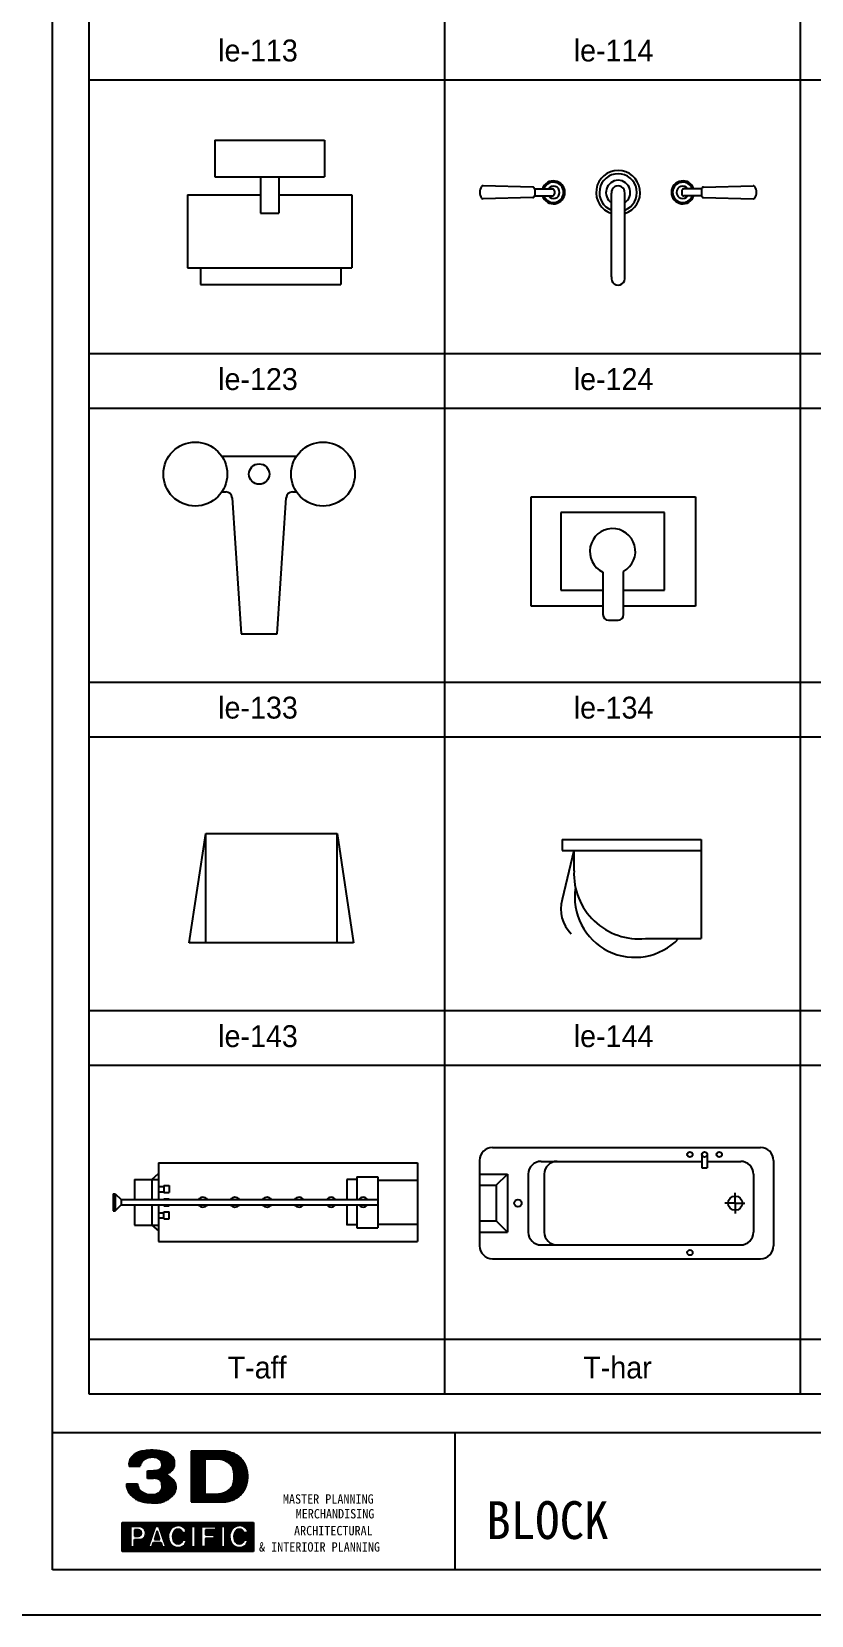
# Model space of a CAD drawing. Header units: inches. Extents: x -1249499 to 290957, y -589671 to 1013543.
# Drawn here: x -983794 to -979522, y 242258 to 250935 of the extents above; entities that cross this region are included whole.
import ezdxf

# ---------------------------------------------------------------- set-up
doc = ezdxf.new("R2010")
doc.units = ezdxf.units.IN
doc.header["$MEASUREMENT"] = 0
doc.layers.add('TOIL', color=9, linetype='Continuous')
doc.styles.get("Standard").update_dxf_attribs({"font": 'DotumChe.ttf'})
doc.styles.add('STYLE2', font='Dotum.ttf')

msp = doc.modelspace()

# ---------------------------------------------------------------- linework, layer by layer
at = {"color": 251}
for p, q in [((-983681, 242508), (-983681, 256172.2)), ((-963793.2, 243258), (-983681, 243258)), ((-981476.1, 243258), (-981476.1, 242508)), ((-963793.2, 242508), (-983681, 242508))]:
    msp.add_line(p, q, dxfattribs=at)
at = {"color": 0}
for p, q in [((-983261.2, 243086.1), (-983190.4, 243156.9)), ((-983260.4, 243077.1), (-983178.9, 243158.6)), ((-983260.1, 243097.1), (-983203.7, 243153.5)), ((-983255, 243112.1), (-983221.1, 243146)), ((-983253.8, 243073.8), (-983167.4, 243160.2)), ((-983243.9, 243073.8), (-983156.4, 243161.3)), ((-983234.1, 243073.8), (-983145.9, 243162)), ((-983224.2, 243073.8), (-983135.8, 243162.2)), ((-983177.8, 243110.4), (-983126.1, 243162.1)), ((-983158.2, 243120.1), (-983116.7, 243161.6)), ((-983145.3, 243123.1), (-983107.5, 243160.9)), ((-983134.5, 243124), (-983098.7, 243159.9)), ((-983125, 243123.7), (-983090.1, 243158.6)), ((-983116.1, 243122.7), (-983081.7, 243157.1)), ((-983108.3, 243120.6), (-983073.6, 243155.3)), ((-983101.2, 243117.8), (-983065.7, 243153.4)), ((-983095.1, 243114), (-983058, 243151.2)), ((-983089.8, 243109.5), (-983050.8, 243148.5)), ((-983085.3, 243104.1), (-983044.2, 243145.2)), ((-983082, 243097.6), (-983038.1, 243141.4)), ((-983079.6, 243090.1), (-983032.4, 243137.2)), ((-983078.9, 243081), (-983027.3, 243132.5)), ((-982920, 243150.9), (-982912.8, 243158.1)), ((-982920, 243141.1), (-982903, 243158.1)), ((-982920, 243131.2), (-982893.1, 243158.1)), ((-982920, 243121.3), (-982883.2, 243158.1)), ((-982920, 243111.5), (-982873.4, 243158.1)), ((-982920, 243101.6), (-982863.5, 243158.1)), ((-982920, 243091.7), (-982853.6, 243158.1)), ((-982920, 243081.8), (-982843.7, 243158.1)), ((-982920, 243072), (-982833.9, 243158.1)), ((-982920, 243062.1), (-982824, 243158.1)), ((-982920, 243052.2), (-982814.1, 243158.1)), ((-982920, 243042.4), (-982804.3, 243158.1)), ((-982838, 243114.5), (-982794.4, 243158.1)), ((-982828.1, 243114.5), (-982784.5, 243158.1)), ((-982818.3, 243114.5), (-982774.6, 243158.1)), ((-982808.4, 243114.5), (-982764.8, 243158.1)), ((-982798.5, 243114.5), (-982754.9, 243158.1)), ((-982788.7, 243114.5), (-982745.3, 243157.9)), ((-982778.8, 243114.5), (-982736.2, 243157.1)), ((-982769.4, 243114.1), (-982727.5, 243155.9)), ((-982760.9, 243112.7), (-982719.2, 243154.3)), ((-982752.8, 243110.9), (-982711.3, 243152.4)), ((-982745.2, 243108.7), (-982703.6, 243150.2)), ((-982738, 243106), (-982696.4, 243147.6)), ((-982731.2, 243102.9), (-982689.3, 243144.8)), ((-982724.7, 243099.5), (-982682.5, 243141.7)), ((-982718.6, 243095.7), (-982676, 243138.3)), ((-982712.9, 243091.6), (-982669.7, 243134.7)), ((-982707.6, 243087), (-982663.8, 243130.8)), ((-983214.3, 243073.8), (-983193.1, 243095)), ((-983204.4, 243073.8), (-983199.7, 243078.5)), ((-983159, 243010.7), (-983118.5, 243051.2)), ((-983159, 243050.2), (-983158.6, 243050.5)), ((-983159, 243020.6), (-983129, 243050.5)), ((-983159, 243040.3), (-983149.1, 243050.2)), ((-983159, 243030.4), (-983139.2, 243050.2)), ((-983152.9, 243006.9), (-983107.5, 243052.3)), ((-983143, 243006.9), (-983091.4, 243058.6)), ((-983133.1, 243006.9), (-983018.6, 243121.5)), ((-983121.4, 243008.8), (-983015.1, 243115.1)), ((-983112.1, 243008.3), (-983012.4, 243107.9)), ((-983104.2, 243006.3), (-983011, 243099.5)), ((-983097.4, 243003.2), (-983010.6, 243090)), ((-983086.3, 243063.6), (-983022.6, 243127.3)), ((-983060, 243030.7), (-983011.5, 243079.2)), ((-983042.6, 243038.2), (-983016.8, 243064)), ((-982920, 243032.5), (-982845.4, 243107.2)), ((-982920, 243022.6), (-982845.4, 243097.3)), ((-982920, 243012.8), (-982845.4, 243087.4)), ((-982920, 243002.9), (-982845.4, 243077.6)), ((-982920, 242993), (-982845.4, 243067.7)), ((-982920, 242983.1), (-982845.4, 243057.8)), ((-982920, 242973.3), (-982845.4, 243047.9)), ((-982777.5, 242879), (-982612.3, 243044.1)), ((-982702.6, 243082.1), (-982658, 243126.7)), ((-982698.1, 243076.7), (-982652.6, 243122.3)), ((-982694.1, 243070.9), (-982647.4, 243117.6)), ((-982691, 243064.1), (-982642.5, 243112.6)), ((-982689.9, 242976.4), (-982613.9, 243052.4)), ((-982688.7, 243056.5), (-982637.9, 243107.3)), ((-982686.9, 243048.5), (-982633.7, 243101.7)), ((-982686.8, 242989.4), (-982615.8, 243060.4)), ((-982685.6, 243039.9), (-982629.8, 243095.7)), ((-982685.2, 243000.8), (-982618, 243068)), ((-982684.8, 243030.8), (-982626.4, 243089.2)), ((-982684.7, 243021), (-982623.4, 243082.4)), ((-982684.7, 243011.2), (-982620.6, 243075.3)), ((-983274.7, 242973.9), (-983270.8, 242977.8)), ((-983274, 242964.7), (-983260.9, 242977.8)), ((-983272.6, 242956.3), (-983251.1, 242977.8)), ((-983270.2, 242948.8), (-983241.2, 242977.8)), ((-983267.4, 242941.8), (-983231.3, 242977.8)), ((-983264, 242935.3), (-983221.4, 242977.8)), ((-983260.2, 242929.2), (-983214.8, 242974.6)), ((-983256, 242923.5), (-983213.4, 242966.1)), ((-983251.5, 242918.2), (-983210.8, 242958.9)), ((-983145.6, 242876), (-983020.2, 243001.4)), ((-983136.9, 242874.8), (-983015.8, 242995.9)), ((-983128, 242873.9), (-983011.9, 242990)), ((-983118.3, 242873.7), (-983008.5, 242983.5)), ((-983108.2, 242874), (-983005.7, 242976.4)), ((-983096.9, 242875.3), (-983003.5, 242968.7)), ((-983091.4, 242999.3), (-983060.9, 243029.8)), ((-983086.4, 242994.5), (-983054, 243026.9)), ((-983084.8, 242877.6), (-983002.3, 242960.1)), ((-983082.6, 242988.4), (-983047.5, 243023.5)), ((-983080.5, 242951), (-983024.9, 243006.6)), ((-983080.4, 242980.7), (-983041.3, 243019.8)), ((-983079.5, 242971.7), (-983035.5, 243015.8)), ((-983078.3, 242963.1), (-983030, 243011.4)), ((-982920, 242963.4), (-982845.4, 243038.1)), ((-982920, 242953.5), (-982845.4, 243028.2)), ((-982920, 242943.7), (-982845.4, 243018.3)), ((-982920, 242933.8), (-982845.4, 243008.5)), ((-982920, 242923.9), (-982845.4, 242998.6)), ((-982920, 242914.1), (-982845.4, 242988.7)), ((-982920, 242904.2), (-982845.4, 242978.9)), ((-982920, 242894.3), (-982845.4, 242969)), ((-982920, 242884.4), (-982845.4, 242959.1)), ((-982767.6, 242879), (-982611.1, 243035.5)), ((-982757.7, 242879), (-982610.4, 243026.3)), ((-982747.7, 242879.1), (-982610.2, 243016.6)), ((-982737, 242879.9), (-982610.7, 243006.3)), ((-982725.5, 242881.5), (-982611.9, 242995.1)), ((-982712.9, 242884.3), (-982614.2, 242983)), ((-982698.7, 242888.6), (-982617.9, 242969.4)), ((-983246.6, 242913.2), (-983207.4, 242952.4)), ((-983241.3, 242908.6), (-983203.2, 242946.7)), ((-983235.8, 242904.2), (-983198.4, 242941.6)), ((-983230.2, 242900), (-983193.1, 242937.1)), ((-983224.2, 242896.2), (-983187.4, 242933)), ((-983217.8, 242892.6), (-983181.2, 242929.3)), ((-983211.3, 242889.3), (-983174.5, 242926.1)), ((-983204.4, 242886.3), (-983167.2, 242923.5)), ((-983197.1, 242883.7), (-983159.4, 242921.4)), ((-983189.6, 242881.4), (-983151, 242920)), ((-983181.7, 242879.4), (-983141.8, 242919.3)), ((-983173.3, 242877.9), (-983131.6, 242919.7)), ((-983164.7, 242876.7), (-983120.6, 242920.8)), ((-983155.5, 242876), (-983106.2, 242925.3)), ((-983070.5, 242882.1), (-983003.6, 242948.9)), ((-983052.2, 242890.4), (-983008.6, 242934.1)), ((-982915.6, 242879), (-982845.4, 242949.2)), ((-982905.8, 242879), (-982845.4, 242939.4)), ((-982895.9, 242879), (-982845.4, 242929.5)), ((-982886, 242879), (-982842.4, 242922.6)), ((-982876.2, 242879), (-982832.5, 242922.6)), ((-982866.3, 242879), (-982822.7, 242922.6)), ((-982856.4, 242879), (-982812.8, 242922.6)), ((-982846.5, 242879), (-982802.9, 242922.6)), ((-982836.7, 242879), (-982793.1, 242922.6)), ((-982826.8, 242879), (-982783.2, 242922.6)), ((-982816.9, 242879), (-982773.2, 242922.7)), ((-982807.1, 242879), (-982761.8, 242924.2)), ((-982797.2, 242879), (-982748.8, 242927.3)), ((-982787.3, 242879), (-982733, 242933.3)), ((-982681.5, 242895.9), (-982623.8, 242953.6)), ((-982653.9, 242913.7), (-982638.5, 242929.1)), ((-983299.2, 242722.4), (-983255.5, 242766.1)), ((-983299.2, 242712.6), (-983245.6, 242766.1)), ((-983299.2, 242702.7), (-983235.8, 242766.1)), ((-983299.2, 242761.9), (-983295, 242766.1)), ((-983299.2, 242752.1), (-983285.1, 242766.1)), ((-983299.2, 242742.2), (-983275.2, 242766.1)), ((-983299.2, 242732.3), (-983265.4, 242766.1)), ((-983299.2, 242692.8), (-983252.9, 242739.1)), ((-983299.2, 242683), (-983252.9, 242729.2)), ((-983299.2, 242673.1), (-983252.9, 242719.3)), ((-983299.2, 242663.2), (-983252.9, 242709.5)), ((-983299.2, 242653.4), (-983252.9, 242699.6)), ((-983247.2, 242744.8), (-983225.9, 242766.1)), ((-983246.2, 242607.6), (-983122.7, 242731.1)), ((-983237.3, 242744.8), (-983216, 242766.1)), ((-983236.4, 242607.6), (-983127.9, 242716)), ((-983230.8, 242721.7), (-983226.3, 242726.2)), ((-983230.8, 242711.8), (-983216.4, 242726.2)), ((-983230.8, 242701.9), (-983206.7, 242726.1)), ((-983230.8, 242692.1), (-983199.6, 242723.3)), ((-983227.4, 242744.8), (-983206.2, 242766.1)), ((-983226.5, 242607.6), (-983133.1, 242701)), ((-983221.7, 242691.3), (-983194.7, 242718.4)), ((-983217.6, 242744.8), (-983196.3, 242766.1)), ((-983211.8, 242691.3), (-983192, 242711.2)), ((-983207.7, 242744.8), (-983186.4, 242766.1)), ((-983198.3, 242744.4), (-983176.5, 242766.1)), ((-983190.8, 242742), (-983166.7, 242766.1)), ((-983184.4, 242738.5), (-983156.8, 242766.1)), ((-983179.1, 242734), (-983146.9, 242766.1)), ((-983174.7, 242728.4), (-983137.1, 242766.1)), ((-983173, 242690.7), (-983097.6, 242766.1)), ((-983171.4, 242721.9), (-983127.2, 242766.1)), ((-983169.4, 242714.1), (-983117.3, 242766.1)), ((-983169.2, 242704.3), (-983107.5, 242766.1)), ((-983121.3, 242673.3), (-983098.5, 242696.1)), ((-983116.9, 242687.6), (-983100.8, 242703.6)), ((-983112.5, 242701.9), (-983103.2, 242711.2)), ((-983109, 242744.8), (-983087.7, 242766.1)), ((-983108.1, 242716.2), (-983105.5, 242718.7)), ((-983099.1, 242744.8), (-983077.8, 242766.1)), ((-983093.3, 242740.7), (-983068, 242766.1)), ((-983090.8, 242733.4), (-983058.1, 242766.1)), ((-983088.3, 242726.1), (-983048.2, 242766.1)), ((-983085.8, 242718.7), (-983038.4, 242766.1)), ((-983083.2, 242711.4), (-983028.5, 242766.1)), ((-983080.7, 242704), (-983018.6, 242766.1)), ((-983078.2, 242696.7), (-983008.7, 242766.1)), ((-983075.7, 242689.3), (-982998.9, 242766.1)), ((-983073.1, 242682), (-983042.4, 242712.7)), ((-983070.6, 242674.6), (-983045.3, 242700)), ((-983022.1, 242693.6), (-982987.2, 242728.5)), ((-983022, 242683.7), (-982979.9, 242725.9)), ((-983020.5, 242675.4), (-982974.2, 242721.7)), ((-983019.4, 242706.1), (-982996.9, 242728.6)), ((-983018, 242668.1), (-982969.9, 242716.2)), ((-983014.8, 242661.4), (-982963.9, 242712.3)), ((-983010.2, 242656.1), (-982954, 242712.3)), ((-983008.4, 242746.7), (-982989, 242766.1)), ((-983004.2, 242652.2), (-982920.3, 242736.2)), ((-982996.7, 242649.8), (-982920.3, 242726.3)), ((-982995.9, 242749.3), (-982979.1, 242766.1)), ((-982986.5, 242650.2), (-982920.3, 242716.4)), ((-982986, 242749.4), (-982969.3, 242766.1)), ((-982977.4, 242748.1), (-982959.4, 242766.1)), ((-982970.1, 242745.5), (-982949.5, 242766.1)), ((-982963.8, 242742), (-982939.7, 242766.1)), ((-982958.3, 242737.6), (-982929.8, 242766.1)), ((-982957.1, 242669.7), (-982920.3, 242706.5)), ((-982953.6, 242732.5), (-982919.9, 242766.1)), ((-982949.6, 242726.5), (-982910, 242766.1)), ((-982946.6, 242719.7), (-982900.2, 242766.1)), ((-982946.6, 242670.3), (-982920.3, 242696.7)), ((-982911.6, 242744.8), (-982890.3, 242766.1)), ((-982901.7, 242744.8), (-982880.4, 242766.1)), ((-982897, 242719.9), (-982850.8, 242766.1)), ((-982897, 242739.7), (-982870.6, 242766.1)), ((-982897, 242729.8), (-982860.7, 242766.1)), ((-982897, 242710.1), (-982864.4, 242742.6)), ((-982897, 242700.2), (-982864.4, 242732.8)), ((-982897, 242690.3), (-982864.4, 242722.9)), ((-982897, 242680.5), (-982864.4, 242713)), ((-982897, 242670.6), (-982864.4, 242703.2)), ((-982862.2, 242744.8), (-982841, 242766.1)), ((-982861.3, 242607.6), (-982756.2, 242712.6)), ((-982852.4, 242744.8), (-982831.1, 242766.1)), ((-982851.4, 242607.6), (-982756.2, 242702.8)), ((-982842.5, 242744.8), (-982821.2, 242766.1)), ((-982841.2, 242706.7), (-982821.6, 242726.2)), ((-982841.2, 242716.6), (-982831.5, 242726.2)), ((-982839.7, 242698.3), (-982811.7, 242726.2)), ((-982832.6, 242744.8), (-982811.3, 242766.1)), ((-982829.8, 242698.3), (-982801.9, 242726.2)), ((-982822.7, 242744.8), (-982801.5, 242766.1)), ((-982819.9, 242698.3), (-982792, 242726.2)), ((-982812.9, 242744.8), (-982791.6, 242766.1)), ((-982810.1, 242698.3), (-982742.2, 242766.1)), ((-982803, 242744.8), (-982781.7, 242766.1)), ((-982800.2, 242698.3), (-982756.2, 242742.2)), ((-982793.5, 242695.2), (-982756.2, 242732.4)), ((-982793.5, 242685.3), (-982756.2, 242722.5)), ((-982793.1, 242744.8), (-982771.9, 242766.1)), ((-982784.2, 242734.1), (-982752.1, 242766.1)), ((-982784.2, 242743.9), (-982762, 242766.1)), ((-982753.7, 242744.8), (-982732.4, 242766.1)), ((-982743.8, 242744.8), (-982722.5, 242766.1)), ((-982733.9, 242744.8), (-982712.6, 242766.1)), ((-982733, 242696.4), (-982663.3, 242766.1)), ((-982733, 242706.3), (-982673.2, 242766.1)), ((-982733, 242716.2), (-982683, 242766.1)), ((-982733, 242726), (-982692.9, 242766.1)), ((-982733, 242735.9), (-982702.8, 242766.1)), ((-982733, 242686.6), (-982705.9, 242713.6)), ((-982733, 242676.7), (-982709, 242700.6)), ((-982685.9, 242684.3), (-982644.1, 242726.1)), ((-982685.8, 242694.2), (-982651.5, 242728.6)), ((-982684.5, 242675.9), (-982638.3, 242722)), ((-982682.9, 242707), (-982661.4, 242728.5)), ((-982682, 242668.5), (-982633.9, 242716.5)), ((-982678.8, 242661.7), (-982628.3, 242712.3)), ((-982674.3, 242656.4), (-982618.4, 242712.3)), ((-982673.1, 242746.4), (-982653.4, 242766.1)), ((-982668.4, 242652.4), (-982578.6, 242742.2)), ((-982661, 242649.9), (-982578.6, 242732.4)), ((-982660.4, 242749.3), (-982643.5, 242766.1)), ((-982651, 242650), (-982578.6, 242722.5)), ((-982650.3, 242749.5), (-982633.7, 242766.1)), ((-982641.7, 242748.2), (-982623.8, 242766.1)), ((-982634.4, 242745.7), (-982613.9, 242766.1)), ((-982628, 242742.2), (-982604.1, 242766.1)), ((-982622.4, 242737.9), (-982594.2, 242766.1)), ((-982621.5, 242669.7), (-982578.6, 242712.6)), ((-982617.6, 242732.8), (-982584.3, 242766.1)), ((-982613.7, 242726.9), (-982578.6, 242762)), ((-982611.1, 242670.3), (-982578.6, 242702.7)), ((-982610.6, 242720.1), (-982578.6, 242752.1)), ((-983299.2, 242643.5), (-983252.9, 242689.7)), ((-983299.2, 242633.6), (-983252.9, 242679.8)), ((-983299.2, 242623.7), (-983252.9, 242670)), ((-983299.2, 242613.9), (-983252.9, 242660.1)), ((-983295.6, 242607.6), (-983252.9, 242650.2)), ((-983285.7, 242607.6), (-983252.9, 242640.4)), ((-983275.9, 242607.6), (-983250.3, 242633.2)), ((-983266, 242607.6), (-983240.4, 242633.2)), ((-983256.1, 242607.6), (-983187.2, 242676.5)), ((-983230.8, 242642.7), (-983200.8, 242672.8)), ((-983230.8, 242672.3), (-983230.5, 242672.7)), ((-983230.8, 242662.5), (-983220.6, 242672.7)), ((-983230.8, 242652.6), (-983210.7, 242672.7)), ((-983216.6, 242607.6), (-983138.3, 242686)), ((-983206.8, 242607.6), (-983143.4, 242670.9)), ((-983196.9, 242607.6), (-983148.6, 242655.9)), ((-983187, 242607.6), (-983153.8, 242640.8)), ((-983177.2, 242607.6), (-983151.6, 242633.2)), ((-983167.3, 242607.6), (-983141.7, 242633.2)), ((-983157.4, 242607.6), (-983108.6, 242656.4)), ((-983147.5, 242607.6), (-983098.7, 242656.4)), ((-983137.7, 242607.6), (-983088.8, 242656.4)), ((-983131.1, 242643.7), (-983118.4, 242656.4)), ((-983127.8, 242607.6), (-983084.6, 242650.8)), ((-983117.9, 242607.6), (-983082.1, 242643.5)), ((-983112, 242672.7), (-983096.2, 242688.6)), ((-983108.1, 242607.6), (-983079.5, 242636.1)), ((-983102.1, 242672.7), (-983093.8, 242681)), ((-983098.2, 242607.6), (-983072.6, 242633.2)), ((-983092.3, 242672.7), (-983091.5, 242673.5)), ((-983088.3, 242607.6), (-983062.7, 242633.2)), ((-983078.5, 242607.6), (-983034.7, 242651.4)), ((-983068.6, 242607.6), (-983030.2, 242646)), ((-983068.1, 242667.3), (-983046, 242689.4)), ((-983065.6, 242659.9), (-983045.4, 242680.2)), ((-983063, 242652.6), (-983043.8, 242671.8)), ((-983060.5, 242645.3), (-983041.5, 242664.3)), ((-983058.7, 242607.6), (-983025.1, 242641.2)), ((-983058, 242637.9), (-983038.5, 242657.4)), ((-983048.8, 242607.6), (-983019.2, 242637.2)), ((-983039, 242607.6), (-983012.7, 242633.8)), ((-983029.1, 242607.6), (-983005.4, 242631.3)), ((-983019.2, 242607.6), (-982997, 242629.8)), ((-983009.4, 242607.6), (-982987.2, 242629.7)), ((-982999.5, 242607.6), (-982975.3, 242631.7)), ((-982989.6, 242607.6), (-982920.3, 242676.9)), ((-982979.7, 242607.6), (-982920.3, 242667.1)), ((-982969.9, 242607.6), (-982920.3, 242657.2)), ((-982960, 242607.6), (-982920.3, 242647.3)), ((-982950.1, 242607.6), (-982920.3, 242637.5)), ((-982946.6, 242660.4), (-982920.3, 242686.8)), ((-982940.3, 242607.6), (-982914.7, 242633.2)), ((-982930.4, 242607.6), (-982904.8, 242633.2)), ((-982920.5, 242607.6), (-982864.4, 242663.7)), ((-982910.7, 242607.6), (-982864.4, 242653.8)), ((-982900.8, 242607.6), (-982864.4, 242643.9)), ((-982897, 242660.7), (-982864.4, 242693.3)), ((-982897, 242650.8), (-982864.4, 242683.4)), ((-982897, 242641), (-982864.4, 242673.6)), ((-982890.9, 242607.6), (-982864.4, 242634.1)), ((-982881, 242607.6), (-982855.5, 242633.2)), ((-982871.2, 242607.6), (-982845.6, 242633.2)), ((-982841.6, 242607.6), (-982756.2, 242692.9)), ((-982841.2, 242637.6), (-982799.1, 242679.7)), ((-982841.2, 242647.5), (-982808.9, 242679.7)), ((-982841.2, 242657.3), (-982818.8, 242679.7)), ((-982841.2, 242667.2), (-982828.7, 242679.7)), ((-982841.2, 242677.1), (-982838.5, 242679.7)), ((-982831.7, 242607.6), (-982756.2, 242683)), ((-982821.8, 242607.6), (-982756.2, 242673.2)), ((-982812, 242607.6), (-982756.2, 242663.3)), ((-982802.1, 242607.6), (-982756.2, 242653.4)), ((-982792.2, 242607.6), (-982756.2, 242643.5)), ((-982782.3, 242607.6), (-982756.2, 242633.7)), ((-982772.5, 242607.6), (-982746.9, 242633.2)), ((-982762.6, 242607.6), (-982737, 242633.2)), ((-982752.7, 242607.6), (-982702.5, 242657.8)), ((-982742.9, 242607.6), (-982698.7, 242651.7)), ((-982733, 242666.8), (-982709.8, 242690)), ((-982733, 242656.9), (-982709.2, 242680.7)), ((-982733, 242647.1), (-982707.7, 242672.3)), ((-982733, 242637.2), (-982705.5, 242664.7)), ((-982733, 242607.6), (-982694.3, 242646.3)), ((-982723.1, 242607.6), (-982689.2, 242641.5)), ((-982713.2, 242607.6), (-982683.4, 242637.4)), ((-982703.4, 242607.6), (-982677, 242634)), ((-982693.5, 242607.6), (-982669.7, 242631.4)), ((-982683.6, 242607.6), (-982661.3, 242629.9)), ((-982673.8, 242607.6), (-982651.7, 242629.7)), ((-982663.9, 242607.6), (-982640, 242631.5)), ((-982654, 242607.6), (-982578.6, 242683)), ((-982644.2, 242607.6), (-982578.6, 242673.1)), ((-982634.3, 242607.6), (-982578.6, 242663.3)), ((-982624.4, 242607.6), (-982578.6, 242653.4)), ((-982614.5, 242607.6), (-982578.6, 242643.5)), ((-982610.2, 242661.3), (-982578.6, 242692.9)), ((-982604.7, 242607.6), (-982578.6, 242633.7)), ((-982594.8, 242607.6), (-982578.6, 242623.8)), ((-982584.9, 242607.6), (-982578.6, 242613.9))]:
    msp.add_line(p, q, dxfattribs=at)
at = {"color": 6}
for p, q in [((-982920, 243158.1), (-982920, 243140.7)), ((-982899, 243158.1), (-982920, 243158.1)), ((-982920, 243140.7), (-982920, 243123.2)), ((-982878, 243158.1), (-982899, 243158.1)), ((-982857, 243158.1), (-982878, 243158.1)), ((-982836, 243158.1), (-982857, 243158.1)), ((-982815, 243158.1), (-982836, 243158.1)), ((-982794, 243158.1), (-982815, 243158.1)), ((-982773, 243158.1), (-982794, 243158.1)), ((-982752, 243158.1), (-982773, 243158.1)), ((-983252.3, 243073.8), (-983259.8, 243073.8)), ((-983244.8, 243073.8), (-983252.3, 243073.8)), ((-983237.4, 243073.8), (-983244.8, 243073.8)), ((-983229.9, 243073.8), (-983237.4, 243073.8)), ((-983222.4, 243073.8), (-983229.9, 243073.8)), ((-983215, 243073.8), (-983222.4, 243073.8)), ((-983207.5, 243073.8), (-983215, 243073.8)), ((-983200, 243073.8), (-983207.5, 243073.8)), ((-983159, 243045.1), (-983159, 243050.5)), ((-983159, 243039.6), (-983159, 243045.1)), ((-982920, 243123.2), (-982920, 243105.8)), ((-982920, 243105.8), (-982920, 243088.4)), ((-982920, 243088.4), (-982920, 243070.9)), ((-982920, 243070.9), (-982920, 243053.5)), ((-982920, 243053.5), (-982920, 243036)), ((-982845.4, 243114.5), (-982845.4, 243102.5)), ((-982836.5, 243114.5), (-982845.4, 243114.5)), ((-982845.4, 243102.5), (-982845.4, 243090.5)), ((-982845.4, 243090.5), (-982845.4, 243078.5)), ((-982845.4, 243078.5), (-982845.4, 243066.5)), ((-982845.4, 243066.5), (-982845.4, 243054.5)), ((-982845.4, 243054.5), (-982845.4, 243042.5)), ((-982827.6, 243114.5), (-982836.5, 243114.5)), ((-982818.8, 243114.5), (-982827.6, 243114.5)), ((-982809.9, 243114.5), (-982818.8, 243114.5)), ((-982801, 243114.5), (-982809.9, 243114.5)), ((-982792.2, 243114.5), (-982801, 243114.5)), ((-982783.3, 243114.5), (-982792.2, 243114.5)), ((-982774.4, 243114.5), (-982783.3, 243114.5)), ((-983274.7, 242977.8), (-983267.2, 242977.8)), ((-983267.2, 242977.8), (-983259.8, 242977.8)), ((-983259.8, 242977.8), (-983252.3, 242977.8)), ((-983252.3, 242977.8), (-983244.8, 242977.8)), ((-983244.8, 242977.8), (-983237.4, 242977.8)), ((-983237.4, 242977.8), (-983229.9, 242977.8)), ((-983229.9, 242977.8), (-983222.4, 242977.8)), ((-983222.4, 242977.8), (-983215, 242977.8)), ((-983159, 243034.2), (-983159, 243039.6)), ((-983159, 243028.7), (-983159, 243034.2)), ((-983159, 243023.3), (-983159, 243028.7)), ((-983159, 243017.8), (-983159, 243023.3)), ((-983159, 243012.4), (-983159, 243017.8)), ((-983159, 243006.9), (-983159, 243012.4)), ((-983155.7, 243006.9), (-983159, 243006.9)), ((-983152.4, 243006.9), (-983155.7, 243006.9)), ((-983149.2, 243006.9), (-983152.4, 243006.9)), ((-983145.9, 243006.9), (-983149.2, 243006.9)), ((-983142.6, 243006.9), (-983145.9, 243006.9)), ((-983139.4, 243006.9), (-983142.6, 243006.9)), ((-983136.1, 243006.9), (-983139.4, 243006.9)), ((-983132.8, 243006.9), (-983136.1, 243006.9)), ((-982920, 243036), (-982920, 243018.6)), ((-982920, 243018.6), (-982920, 243001.1)), ((-982920, 243001.1), (-982920, 242983.7)), ((-982920, 242983.7), (-982920, 242966.2)), ((-982920, 242966.2), (-982920, 242948.8)), ((-982845.4, 243042.5), (-982845.4, 243030.6)), ((-982845.4, 243030.6), (-982845.4, 243018.6)), ((-982845.4, 243018.6), (-982845.4, 243006.6)), ((-982845.4, 243006.6), (-982845.4, 242994.6)), ((-982845.4, 242994.6), (-982845.4, 242982.6)), ((-982845.4, 242982.6), (-982845.4, 242970.6)), ((-982845.4, 242970.6), (-982845.4, 242958.6)), ((-982845.4, 242958.6), (-982845.4, 242946.6)), ((-982920, 242948.8), (-982920, 242931.3)), ((-982920, 242931.3), (-982920, 242913.9)), ((-982920, 242913.9), (-982920, 242896.4)), ((-982920, 242896.4), (-982920, 242879)), ((-982920, 242879), (-982899, 242879)), ((-982899, 242879), (-982878, 242879)), ((-982878, 242879), (-982857, 242879)), ((-982857, 242879), (-982836, 242879)), ((-982845.4, 242946.6), (-982845.4, 242934.6)), ((-982845.4, 242934.6), (-982845.4, 242922.6)), ((-982845.4, 242922.6), (-982836.5, 242922.6)), ((-982836.5, 242922.6), (-982827.6, 242922.6)), ((-982836, 242879), (-982815, 242879)), ((-982827.6, 242922.6), (-982818.8, 242922.6)), ((-982818.8, 242922.6), (-982809.9, 242922.6)), ((-982815, 242879), (-982794, 242879)), ((-982809.9, 242922.6), (-982801, 242922.6)), ((-982801, 242922.6), (-982792.2, 242922.6)), ((-982794, 242879), (-982773, 242879)), ((-982792.2, 242922.6), (-982783.3, 242922.6)), ((-982783.3, 242922.6), (-982774.4, 242922.6)), ((-982773, 242879), (-982752, 242879)), ((-983299.2, 242766.1), (-982578.6, 242766.1)), ((-983299.2, 242607.6), (-983299.2, 242766.1)), ((-983253.1, 242744.8), (-983253.1, 242633.2)), ((-983208.9, 242744.8), (-983253.1, 242744.8)), ((-983231, 242726.2), (-983231, 242691.3)), ((-983208.9, 242726.2), (-983231, 242726.2)), ((-983201.9, 242744.8), (-983208.9, 242744.8)), ((-983118, 242744.8), (-983156.4, 242633.2)), ((-983106.4, 242721.6), (-983121.5, 242672.7)), ((-983094.7, 242744.8), (-983118, 242744.8)), ((-983091.3, 242672.7), (-983106.4, 242721.6)), ((-983056.4, 242633.2), (-983094.7, 242744.8)), ((-982968, 242712.3), (-982944.7, 242712.3)), ((-982897, 242744.8), (-982920.3, 242744.8)), ((-982920.3, 242744.8), (-982920.3, 242633.2)), ((-982897, 242633.2), (-982897, 242744.8)), ((-982864.4, 242744.8), (-982784.2, 242744.8)), ((-982864.4, 242633.2), (-982864.4, 242744.8)), ((-982841.2, 242726.2), (-982841.2, 242698.3)), ((-982784.2, 242726.2), (-982841.2, 242726.2)), ((-982841.2, 242698.3), (-982793.5, 242698.3)), ((-982793.5, 242698.3), (-982793.5, 242679.7)), ((-982784.2, 242744.8), (-982784.2, 242726.2)), ((-982733, 242744.8), (-982756.2, 242744.8)), ((-982756.2, 242744.8), (-982756.2, 242633.2)), ((-982733, 242633.2), (-982733, 242744.8)), ((-982631.8, 242712.3), (-982608.5, 242712.3)), ((-982578.6, 242766.1), (-982578.6, 242607.6)), ((-983253.1, 242633.2), (-983231, 242633.2)), ((-983231, 242691.3), (-983208.9, 242691.3)), ((-983231, 242672.7), (-983204.3, 242672.7)), ((-983231, 242633.2), (-983231, 242672.7)), ((-983156.4, 242633.2), (-983134.3, 242633.2)), ((-983134.3, 242633.2), (-983127.3, 242656.4)), ((-983127.3, 242656.4), (-983086.6, 242656.4)), ((-983121.5, 242672.7), (-983091.3, 242672.7)), ((-983086.6, 242656.4), (-983078.5, 242633.2)), ((-983078.5, 242633.2), (-983056.4, 242633.2)), ((-982944.7, 242670.4), (-982966.8, 242669.2)), ((-982920.3, 242633.2), (-982897, 242633.2)), ((-982841.2, 242633.2), (-982864.4, 242633.2)), ((-982841.2, 242679.7), (-982841.2, 242633.2)), ((-982793.5, 242679.7), (-982841.2, 242679.7)), ((-982756.2, 242633.2), (-982733, 242633.2)), ((-982608.5, 242670.4), (-982630.6, 242669.2)), ((-982578.6, 242607.6), (-983299.2, 242607.6))]:
    msp.add_line(p, q, dxfattribs=at)
msp.add_line((-963543.2, 242258), (-983931, 242258))
msp.add_line((-963543.2, 242258), (-983931, 242258))
for centre, radius, start, end in [((-983184.7, 243076.1), 78.7, 126.07184, 138.01643), ((-983181.7, 243073.3), 82.7, 114.68363, 126.62822), ((-983177.9, 243071.4), 86, 104.50046, 116.44505), ((-983174, 243070.1), 88.4, 94.77605, 106.72064), ((-983143.4, 242949), 212.6, 96.24294, 100.30285), ((-983140, 242948.5), 213.4, 93.05331, 97.11322), ((-983136.7, 242948.3), 213.9, 89.89166, 93.95156), ((-983133.3, 242948.2), 214, 86.72964, 90.78954), ((-983129.7, 242948.4), 213.6, 83.63349, 87.6934), ((-983126.4, 242948.9), 212.8, 80.4497, 84.50961), ((-983123.1, 242949.5), 211.6, 77.24433, 81.30424), ((-983119.8, 242950.4), 210.1, 73.98868, 78.04858), ((-983080.1, 243081.5), 73.1, 56.91204, 75.59319), ((-983075.8, 243084.8), 68, 39.7794, 58.46055), ((-982753, 243020.8), 137.3, 81.46169, 89.57896), ((-982748.8, 243021.5), 136, 75.06984, 83.1871), ((-982744.5, 243022.8), 133.8, 68.5731, 76.69037), ((-982740.7, 243024.7), 130.7, 61.74041, 69.85768), ((-982736, 243026.1), 127.2, 55.16961, 63.28687), ((-982732.8, 243028.9), 123.1, 47.53636, 55.65362), ((-983191.4, 243083.9), 70, 164.52634, 176.47093), ((-983191.5, 243088), 69.7, 179.77747, 191.72207), ((-983190.4, 243080.4), 72, 150.07437, 162.01896), ((-983188.6, 243076.7), 75.4, 136.38138, 148.32597), ((-983149.4, 243069), 51.2, 159.16321, 171.33275), ((-983148.5, 243066.2), 53.2, 144.48119, 156.65073), ((-983146.8, 243063.8), 55.9, 131.33347, 143.50302), ((-983144.8, 243061.6), 58.9, 119.21408, 131.38363), ((-983140.8, 243061.3), 61.2, 110.16615, 122.33569), ((-983138.1, 243060), 63.4, 99.91005, 112.07959), ((-983146.4, 243288.3), 238.1, 266.96723, 268.77179), ((-983144.7, 243288.3), 238.2, 268.37339, 270.17795), ((-983134.9, 243059.3), 64.7, 90.42517, 102.59472), ((-983143.1, 243288.3), 238.2, 269.77829, 271.58285), ((-983141.4, 243288.3), 238.1, 271.18442, 272.98897), ((-983131.8, 243059.2), 64.9, 80.95269, 93.12224), ((-983139.7, 243288.2), 237.9, 272.5859, 274.39046), ((-983123.3, 243078.9), 44.4, 68.92302, 87.82823), ((-983138.1, 243288), 237.6, 273.99637, 275.80092), ((-983136.4, 243287.8), 237.2, 275.40995, 277.21451), ((-983120.3, 243080.2), 42.2, 53.2094, 72.11462), ((-983134.8, 243287.6), 236.8, 276.82916, 278.63372), ((-983117.3, 243089.9), 40.7, 296.41358, 315.31879), ((-983117.4, 243081.8), 39.2, 36.25772, 55.16294), ((-983115.3, 243087.4), 37.5, 315.83096, 334.73617), ((-983115.8, 243084.5), 36.3, 15.38814, 34.29336), ((-983114, 243085.2), 35.4, 337.11976, 356.02498), ((-983114, 243082.1), 35.3, 1.08368, 19.9889), ((-983075.8, 243097.7), 68, 301.53945, 320.2206), ((-983072.2, 243088.2), 63.1, 20.816, 39.49715), ((-983072.2, 243094.3), 63.1, 320.50285, 339.184), ((-983070.7, 243093.3), 60.1, 358.07772, 16.75887), ((-983070.7, 243089.2), 60.1, 343.24113, 1.92228), ((-982780.7, 243015.9), 98.8, 78.67189, 86.33854), ((-982777.9, 243016.6), 97.7, 72.57415, 80.2408), ((-982775.1, 243017.6), 95.9, 66.34258, 74.00924), ((-982772.5, 243019), 93.6, 59.78039, 67.44704), ((-982769.4, 243020.1), 91.1, 53.40468, 61.07133), ((-982767.3, 243022.1), 88.2, 46.07733, 53.74398), ((-982765.4, 243024.3), 85.3, 38.32063, 45.98729), ((-982763.9, 243026.7), 82.6, 29.95749, 37.62414), ((-982844.8, 243013.6), 161.9, 17.35533, 19.61099), ((-982844.4, 243015.4), 161, 14.55828, 16.81395), ((-982844.1, 243017.1), 160.3, 11.73438, 13.99004), ((-982843.8, 243018.8), 159.7, 8.88384, 11.13951), ((-982843.6, 243020.6), 159.2, 6.03385, 8.28952), ((-982729.9, 243032), 118.8, 39.44046, 47.55773), ((-982727.5, 243035.6), 114.8, 30.66659, 38.78386), ((-982818.8, 242998.2), 212.8, 24.09848, 26.80524), ((-982817.9, 243000.8), 210.9, 20.84733, 23.5541), ((-982817.1, 243003.4), 209.3, 17.54527, 20.25203), ((-982816.5, 243006.1), 207.9, 14.19096, 16.89772), ((-982815.9, 243008.7), 206.8, 10.82924, 13.53601), ((-982815.5, 243011.4), 205.9, 7.4003, 10.10706), ((-983179.8, 242976), 95, 178.91058, 191.08012), ((-983178.8, 242981.6), 97.1, 194.16221, 206.33176), ((-983158.7, 242979.2), 56.3, 181.37666, 193.77113), ((-983157.9, 242982.5), 57.9, 196.77333, 209.1678), ((-983121.5, 242972.5), 36.2, 92.65577, 108.19651), ((-983119.3, 242972.3), 36.6, 80.53215, 96.07289), ((-983116.9, 242972.6), 35.9, 68.75011, 84.29085), ((-983114.9, 242973.5), 34.4, 55.77177, 71.31251), ((-983111.5, 242973.1), 33, 45.5284, 61.06914), ((-983110.1, 242974.8), 30.8, 29.6455, 45.18623), ((-983109.1, 242976.4), 29.2, 12.27342, 27.81416), ((-983108.8, 242978.5), 28.5, 352.73598, 8.27672), ((-983119.2, 242960.8), 41.1, 6.1641, 20.13236), ((-983119, 242963.5), 40.8, 348.39267, 2.36093), ((-983080.1, 243101), 73.1, 284.40681, 303.08796), ((-983096.9, 242936.3), 100.2, 61.67876, 69.57073), ((-983094.2, 242938), 97.4, 54.66753, 62.5595), ((-983091.8, 242940.1), 94.3, 47.28367, 55.17564), ((-983089.7, 242942.5), 91.1, 39.31214, 47.20411), ((-983087.4, 242944.2), 88.3, 31.48883, 39.3808), ((-983086.1, 242947.1), 85.7, 22.42558, 30.31755), ((-983085.1, 242950), 83.7, 12.94476, 20.83672), ((-983089.2, 242967.9), 87.6, 340.32722, 353.17147), ((-983084.6, 242953.2), 82.5, 3.00462, 10.89659), ((-982765.4, 243012.9), 85.3, 314.01271, 321.67937), ((-982763.9, 243010.4), 82.6, 322.37586, 330.04251), ((-982844.8, 243023.5), 161.9, 340.38901, 342.64467), ((-982844.4, 243021.7), 161, 343.18605, 345.44172), ((-982844.1, 243020), 160.3, 346.00996, 348.26562), ((-982843.8, 243018.3), 159.7, 348.86049, 351.11616), ((-982843.6, 243016.6), 159.2, 351.71048, 353.96615), ((-982843.5, 243022.3), 158.9, 3.14986, 5.40553), ((-982843.5, 243014.8), 158.9, 354.59447, 356.85014), ((-982843.4, 243024.1), 158.7, 0.25958, 2.51525), ((-982843.4, 243025.9), 158.7, 357.36429, 359.61995), ((-982843.4, 243011.3), 158.7, 0.38005, 2.63571), ((-982843.4, 243013), 158.7, 357.48475, 359.74042), ((-982817.9, 243036.3), 210.9, 336.4459, 339.15267), ((-982817.1, 243033.7), 209.3, 339.74797, 342.45473), ((-982816.5, 243031), 207.9, 343.10228, 345.80904), ((-982815.9, 243028.5), 206.8, 346.46399, 349.17076), ((-982815.5, 243025.7), 205.9, 349.89294, 352.5997), ((-982815.3, 243014.1), 205.3, 3.95057, 6.65733), ((-982815.3, 243023), 205.3, 353.34267, 356.04943), ((-982815.1, 243016.8), 205, 0.48183, 3.18859), ((-982815.1, 243020.3), 205, 356.81141, 359.51817), ((-983176.5, 242986.2), 101.3, 208.12007, 220.28961), ((-983173.3, 242990.9), 106.8, 221.07998, 233.24952), ((-983166.6, 242991.5), 111.4, 230.71379, 242.88333), ((-983161.9, 242994.7), 116.4, 241.50305, 253.6726), ((-983156.4, 242985.3), 60.6, 210.73366, 223.12812), ((-983154.3, 242988), 64, 223.64147, 236.03594), ((-983156.2, 242996.5), 119.9, 251.30008, 263.46963), ((-983150.1, 242988.3), 66.7, 233.15933, 245.5538), ((-983147.1, 242990), 69.5, 243.92725, 256.32172), ((-983150.5, 242997.5), 121.6, 260.87946, 273.04901), ((-983143.6, 242991), 71.4, 253.75197, 266.14644), ((-983140.2, 242991.4), 72.1, 263.44406, 275.83853), ((-983121.4, 242984.7), 111, 258.24205, 271.0863), ((-983131.4, 242971.8), 52.1, 268.4155, 282.38376), ((-983128.7, 242971.1), 50.9, 279.52803, 293.4963), ((-983115.9, 242984.8), 111.1, 268.23227, 281.07652), ((-983125.9, 242970), 48.9, 291.04771, 305.01597), ((-983123.8, 242968.2), 46.2, 304.14816, 318.11642), ((-983110, 242983.8), 109.1, 278.15261, 290.99686), ((-983120.7, 242968.4), 44.1, 315.3272, 329.29546), ((-983119.6, 242965.9), 41.8, 331.43745, 345.40571), ((-983105, 242981.5), 105.2, 288.88812, 301.73237), ((-983097.4, 242981.2), 101.2, 298.15564, 310.99989), ((-983093.7, 242977.2), 95.8, 310.89647, 323.74072), ((-983090.8, 242973.1), 91, 324.75889, 337.60314), ((-982780.7, 243021.2), 98.8, 273.66146, 281.32811), ((-982777.9, 243020.6), 97.7, 279.7592, 287.42585), ((-982753, 243016.3), 137.3, 270.42104, 278.53831), ((-982775.1, 243019.6), 95.9, 285.99076, 293.65742), ((-982772.5, 243018.2), 93.6, 292.55296, 300.21961), ((-982748.8, 243015.6), 136, 276.8129, 284.93016), ((-982769.4, 243017), 91.1, 298.92867, 306.59532), ((-982767.3, 243015), 88.2, 306.25602, 313.92267), ((-982744.5, 243014.3), 133.8, 283.30963, 291.4269), ((-982740.7, 243012.5), 130.7, 290.14232, 298.25959), ((-982736, 243011), 127.2, 296.71313, 304.83039), ((-982732.8, 243008.2), 123.1, 304.34638, 312.46364), ((-982729.9, 243005.1), 118.8, 312.44227, 320.55954), ((-982727.5, 243001.5), 114.8, 321.21614, 329.33341), ((-982818.8, 243038.9), 212.8, 333.19476, 335.90152), ((-983209.5, 242708.8), 17.5, 271.83331, 88.16669), ((-983202.9, 242706.3), 33.6, 267.72128, 358.32885), ((-983205.2, 242709), 36, 354.16868, 84.77624), ((-982970.6, 242689.9), 75.4, 165.45728, 197.725), ((-982991.1, 242695.4), 54.1, 87.65275, 165.69595), ((-982969.7, 242688.9), 52.6, 153.62609, 203.35903), ((-982992.4, 242702.8), 26.2, 21.17464, 158.82536), ((-982988.5, 242705.1), 44.4, 9.28221, 90.51598), ((-982634.4, 242689.9), 75.4, 165.45728, 197.725), ((-982654.9, 242695.4), 54.1, 87.65275, 165.69595), ((-982633.5, 242688.9), 52.6, 153.62609, 203.35903), ((-982656.2, 242702.8), 26.2, 21.17464, 158.82536), ((-982652.3, 242705.1), 44.4, 9.28221, 90.51598), ((-982992, 242682.3), 52.7, 196.95754, 273.39348), ((-982992.6, 242676.2), 26.7, 197.70666, 344.89724), ((-982988.6, 242673.8), 44.1, 269.66751, 355.6259), ((-982655.8, 242682.3), 52.7, 196.95754, 273.39348), ((-982656.4, 242676.2), 26.7, 197.70666, 344.89724), ((-982652.5, 242673.8), 44.1, 269.66751, 355.6259)]:
    msp.add_arc(centre, radius, start, end, dxfattribs=at)
at = {"layer": 'TOIL', "color": 4}
for p, q in [((-983481, 255972.2), (-983481, 243471.1)), ((-981532.2, 255972.2), (-981532.2, 243471.1)), ((-979583.4, 255972.2), (-979583.4, 248871.5)), ((-983481, 250671.8), (-963993.2, 250671.8)), ((-983481, 248871.5), (-967890.7, 248871.5)), ((-979583.4, 248871.5), (-979583.4, 243471.1)), ((-983481, 247071.5), (-963993.2, 247071.5)), ((-983481, 245271.5), (-963993.2, 245271.5)), ((-983481, 243471.1), (-963993.2, 243471.1))]:
    msp.add_line(p, q, dxfattribs=at)
at = {"layer": 'TOIL', "color": 6}
for p, q in [((-982790.1, 250340.3), (-982790.1, 250140.3)), ((-982790.1, 250340.3), (-982190.1, 250340.3)), ((-982190.1, 250340.3), (-982190.1, 250140.3)), ((-982790.1, 250140.3), (-982190.1, 250140.3)), ((-982540.1, 250140.3), (-982540.1, 249940.3)), ((-982440.1, 250140.3), (-982440.1, 249940.3)), ((-981047.7, 250083.2), (-981319.8, 250090.6)), ((-981037.4, 250074.1), (-980940, 250074.1)), ((-981037.2, 250072.5), (-981037.2, 250037)), ((-980123.4, 250074.1), (-980220.8, 250074.1)), ((-980123.6, 250072.5), (-980123.6, 250037)), ((-980113, 250083.2), (-979840.9, 250090.6)), ((-982940.1, 250040.3), (-982940.1, 249640.3)), ((-982940.1, 250040.3), (-982540.1, 250040.3)), ((-982440.1, 250040.3), (-982040.1, 250040.3)), ((-982040.1, 250040.3), (-982040.1, 249640.3)), ((-981047.7, 250026.2), (-981319.8, 250018.9)), ((-981037.4, 250035.3), (-980940, 250035.3)), ((-980929.2, 250063.3), (-980929.2, 250046.1)), ((-980616.4, 249592.3), (-980616.4, 250050.5)), ((-980544.4, 249592.3), (-980544.4, 250050.5)), ((-980231.6, 250063.3), (-980231.6, 250046.1)), ((-980123.4, 250035.3), (-980220.8, 250035.3)), ((-980113, 250026.2), (-979840.9, 250018.9)), ((-982540.1, 249940.3), (-982440.1, 249940.3)), ((-982940.1, 249640.3), (-982040.1, 249640.3)), ((-982869.4, 249640.3), (-982869.4, 249548.9)), ((-982100.4, 249640.3), (-982100.4, 249548.9)), ((-982869.4, 249548.9), (-982100.4, 249548.9)), ((-982752.5, 248609), (-982342.5, 248609)), ((-982752.5, 248413), (-982730.9, 248413)), ((-982696, 248381.3), (-982645.5, 247636)), ((-982449.5, 247636), (-982399, 248381.3)), ((-982364.2, 248413), (-982342.5, 248413)), ((-981056.7, 248386.9), (-980156.7, 248386.9)), ((-981056.7, 247786.9), (-981056.7, 248386.9)), ((-980156.7, 248386.9), (-980156.7, 247786.9)), ((-980326.8, 248300), (-980894.1, 248300)), ((-980894.1, 248300), (-980894.1, 247874.8)), ((-980326.8, 247874.8), (-980326.8, 248300)), ((-980663.4, 247974.2), (-980663.4, 247740.8)), ((-980550, 247740.8), (-980550, 247978)), ((-980894.1, 247874.8), (-980663.4, 247874.8)), ((-980550, 247874.8), (-980326.8, 247874.8)), ((-980663.4, 247786.9), (-981056.7, 247786.9)), ((-980156.7, 247786.9), (-980550, 247786.9)), ((-980633.4, 247710.8), (-980580, 247710.8)), ((-982645.5, 247636), (-982449.5, 247636)), ((-982930.4, 245942.2), (-982840.4, 246542.2)), ((-982840.4, 246542.2), (-982120.4, 246542.2)), ((-982840.4, 245942.2), (-982840.4, 246542.2)), ((-982120.4, 246542.2), (-982030.4, 245942.2)), ((-982120.4, 245942.2), (-982120.4, 246542.2)), ((-980822.2, 246449.3), (-980887.7, 246179.6)), ((-980887, 246509.3), (-980887, 246449.3)), ((-980887, 246509.3), (-980125, 246509.3)), ((-980887, 246449.3), (-980125, 246449.3)), ((-980822.2, 246449.3), (-980822.2, 246338)), ((-980822.2, 246449.3), (-980822.2, 246419.3)), ((-980125, 246509.3), (-980125, 245965.8)), ((-982030.4, 245942.2), (-982930.4, 245942.2)), ((-980430.9, 245965.8), (-980125, 245965.8)), ((-981269.3, 244820.8), (-979799.3, 244820.8)), ((-980121, 244783.8), (-980121, 244709)), ((-980092.2, 244786.2), (-980092.2, 244709)), ((-983099.3, 244737.5), (-983099.3, 244535.5)), ((-983099.3, 244737.5), (-981680.6, 244737.5)), ((-981680.6, 244737.5), (-981680.6, 244305.5)), ((-981339.3, 244750.8), (-981339.3, 244281.8)), ((-981002.6, 244745.4), (-980121, 244745.4)), ((-980121, 244709), (-980092.2, 244709)), ((-980092.2, 244745.4), (-979908.8, 244745.4)), ((-979729.3, 244750.8), (-979729.3, 244281.8)), ((-983231.6, 244646.4), (-983231.6, 244535.5)), ((-983231.6, 244646.4), (-983099.3, 244646.4)), ((-983136.2, 244646.4), (-983099.3, 244679.2)), ((-983136.2, 244646.4), (-983136.2, 244535.5)), ((-983099.3, 244607.3), (-983070.5, 244607.3)), ((-983070.5, 244612.3), (-983070.5, 244573.9)), ((-983070.5, 244612.3), (-983040.6, 244612.3)), ((-983040.6, 244612.3), (-983040.6, 244573.9)), ((-982066.8, 244645.4), (-982066.8, 244535.5)), ((-982012.6, 244645.4), (-982066.8, 244645.4)), ((-982012.6, 244661.3), (-982012.6, 244535.5)), ((-982012.6, 244661.3), (-981897.6, 244661.3)), ((-981897.6, 244661.3), (-981897.6, 244381.8)), ((-981897.6, 244642.1), (-981680.6, 244642.1)), ((-981339.3, 244674.9), (-981186, 244674.9)), ((-981339.3, 244614), (-981249.3, 244614)), ((-981249.3, 244614), (-981186, 244674.9)), ((-981249.3, 244614), (-981249.3, 244418.7)), ((-981186, 244674.9), (-981186, 244357.8)), ((-981072.6, 244675.4), (-981072.6, 244357.3)), ((-980985, 244675.4), (-980985, 244357.3)), ((-979838.8, 244675.4), (-979838.8, 244357.3)), ((-983348.3, 244568), (-983336.6, 244568)), ((-983348.3, 244568), (-983348.3, 244475)), ((-983336.6, 244568), (-983336.6, 244475)), ((-983336.6, 244568), (-983304.1, 244535.5)), ((-983304.1, 244535.5), (-981897.6, 244535.5)), ((-983304.1, 244535.5), (-983304.1, 244507.6)), ((-983099.3, 244579), (-983070.5, 244579)), ((-983070.5, 244573.9), (-983040.6, 244573.9)), ((-983070.5, 244540.9), (-983040.6, 244540.9)), ((-983070.5, 244540.9), (-983070.5, 244535.5)), ((-983040.6, 244540.9), (-983040.6, 244535.5)), ((-979938.6, 244516.3), (-979938.6, 244572.8)), ((-983348.3, 244475), (-983336.6, 244475)), ((-983336.6, 244475), (-983304.1, 244507.6)), ((-983304.1, 244507.6), (-981897.6, 244507.6)), ((-983231.6, 244507.6), (-983231.6, 244396.6)), ((-983136.2, 244507.6), (-983136.2, 244396.6)), ((-983099.3, 244507.6), (-983099.3, 244305.5)), ((-983099.3, 244464.1), (-983070.5, 244464.1)), ((-983099.3, 244435.8), (-983070.5, 244435.8)), ((-983070.5, 244507.6), (-983070.5, 244502.5)), ((-983070.5, 244502.5), (-983040.6, 244502.5)), ((-983070.5, 244469.1), (-983040.6, 244469.1)), ((-983070.5, 244430.7), (-983070.5, 244469.1)), ((-983040.6, 244507.6), (-983040.6, 244502.5)), ((-983040.6, 244430.7), (-983040.6, 244469.1)), ((-982066.8, 244507.6), (-982066.8, 244396.6)), ((-982012.6, 244507.6), (-982012.6, 244381.8)), ((-979938.6, 244516.3), (-979994.9, 244516.3)), ((-979938.6, 244516.3), (-979938.6, 244459.9)), ((-979938.6, 244516.3), (-979885.8, 244516.3)), ((-983231.6, 244396.6), (-983099.3, 244396.6)), ((-983136.2, 244396.6), (-983099.3, 244363.9)), ((-983070.5, 244430.7), (-983040.6, 244430.7)), ((-982012.6, 244397.7), (-982066.8, 244397.7)), ((-982012.6, 244381.8), (-981897.6, 244381.8)), ((-981897.6, 244400.9), (-981680.6, 244400.9)), ((-981339.3, 244418.7), (-981249.3, 244418.7)), ((-981339.3, 244357.8), (-981186, 244357.8)), ((-981249.3, 244418.7), (-981186, 244357.8)), ((-983099.3, 244305.5), (-981680.6, 244305.5)), ((-981002.6, 244287.3), (-979908.8, 244287.3)), ((-981269.3, 244211.8), (-979799.3, 244211.8))]:
    msp.add_line(p, q, dxfattribs=at)
at = {"layer": 'TOIL', "color": 5}
for p, q in [((-983481, 249171.8), (-967890.7, 249171.8)), ((-983481, 247371.5), (-963993.2, 247371.5)), ((-983481, 245571.5), (-963993.2, 245571.5)), ((-983481, 243771.5), (-963993.2, 243771.5))]:
    msp.add_line(p, q, dxfattribs=at)
at = {"layer": 'TOIL', "color": 6}
for centre, radius in [((-982897.5, 248511), 175), ((-982197.5, 248511), 175), ((-982547.5, 248511), 56), ((-980186.7, 244782.8), 14.6), ((-980106.4, 244782.8), 14.6), ((-980026.1, 244782.8), 14.6), ((-981129.3, 244516.3), 20.2), ((-979938.6, 244516.3), 39.1), ((-980186.7, 244245.1), 14.6)]:
    msp.add_circle(centre, radius, dxfattribs=at)
for centre, radius, start, end in [((-980580.4, 250053.9), 120.7, 287.35716, 252.64284), ((-981284.6, 250054.7), 54.3, 144.81422, 215.18578), ((-981320.1, 250079.8), 10.8, 88.4546, 144.81422), ((-981048, 250072.5), 10.8, 0, 88.4546), ((-980935, 250054.7), 62.9, 197.95531, 162.04469), ((-980935, 250054.7), 55.7, 200.37205, 159.62795), ((-980935, 250054.7), 34.1, 214.64843, 145.35157), ((-980940, 250063.3), 10.8, 0, 90), ((-980580.4, 250053.9), 102.7, 290.52574, 249.47426), ((-980580.4, 250053.9), 66.7, 302.68021, 237.31979), ((-980580.4, 250053.9), 36.2, 354.60968, 185.39032), ((-980225.8, 250054.7), 62.9, 17.95531, 342.04469), ((-980225.8, 250054.7), 55.7, 20.37205, 339.62795), ((-980225.8, 250054.7), 34.1, 34.64843, 325.35157), ((-980220.8, 250063.3), 10.8, 90, 180), ((-980112.8, 250072.5), 10.8, 91.5454, 180), ((-979840.6, 250079.8), 10.8, 35.18578, 91.5454), ((-979876.2, 250054.7), 54.3, 324.81422, 35.18578), ((-981320.1, 250029.7), 10.8, 215.18578, 271.5454), ((-981048, 250037), 10.8, 271.5454, 0), ((-980940, 250046.1), 10.8, 270, 0), ((-980220.8, 250046.1), 10.8, 180, 270), ((-980112.8, 250037), 10.8, 180, 268.4546), ((-979840.6, 250029.7), 10.8, 268.4546, 324.81422), ((-980580.4, 249583.3), 37.1, 165.9379, 14.0621), ((-982730.9, 248378), 35, 5.39095, 90), ((-982364.2, 248378), 35, 90, 174.60905), ((-980610.5, 248087.4), 125, 298.93333, 244.9578), ((-980633.4, 247740.8), 30, 180, 270), ((-980580, 247740.8), 30, 270, 0), ((-980464.7, 246322), 357.8, 177.44519, 275.42547), ((-980704.7, 246128.1), 190.1, 164.28766, 225.60759), ((-980488.2, 246193.3), 330, 170.96699, 316.4343), ((-981269.3, 244750.8), 70, 90, 180), ((-979799.3, 244750.8), 70, 0, 90), ((-981002.6, 244675.4), 70, 90, 180), ((-980915, 244675.4), 70, 90, 180), ((-979908.8, 244675.4), 70, 0, 90), ((-982855.8, 244521.5), 27.1, 31.00118, 148.99882), ((-982680.1, 244521.5), 27.1, 31.00118, 148.99882), ((-982504.4, 244521.5), 27.1, 31.00118, 148.99882), ((-982328.7, 244521.5), 27.1, 31.00118, 148.99882), ((-982153, 244521.5), 27.1, 31.00118, 148.99882), ((-981977.3, 244521.5), 27.1, 31.00118, 148.99882), ((-982855.8, 244521.5), 27.1, 211.00118, 328.99882), ((-982680.1, 244521.5), 27.1, 211.00118, 328.99882), ((-982504.4, 244521.5), 27.1, 211.00118, 328.99882), ((-982328.7, 244521.5), 27.1, 211.00118, 328.99882), ((-982153, 244521.5), 27.1, 211.00118, 328.99882), ((-981977.3, 244521.5), 27.1, 211.00118, 328.99882), ((-981002.6, 244357.3), 70, 180, 270), ((-980915, 244357.3), 70, 180, 270), ((-979908.8, 244357.3), 70, 270, 0), ((-981269.3, 244281.8), 70, 180, 270), ((-979799.3, 244281.8), 70, 270, 0)]:
    msp.add_arc(centre, radius, start, end, dxfattribs=at)

# ---------------------------------------------------------------- texts
at = {"layer": 'TOIL', "color": 7, "style": 'STYLE2'}
for s, p in [('le-113', (-982772.1, 250771.8)), ('le-114', (-980823.3, 250771.8)), ('le-123', (-982772.1, 248971.4)), ('le-124', (-980823.3, 248971.4)), ('le-133', (-982772.1, 247171.4)), ('le-134', (-980823.3, 247171.4)), ('le-143', (-982772.1, 245371.4)), ('le-144', (-980823.3, 245371.4)), ('T-aff', (-982720.1, 243555.8)), ('T-har', (-980771.3, 243555.8))]:
    msp.add_text(s, height=120, dxfattribs=at).set_placement(p)
at = {"layer": 'TOIL', "color": 6}
for s, p in [('MASTER PLANNING', (-982417.3, 242869.7)), ('MERCHANDISING', (-982347.3, 242788.9)), ('ARCHITECTURAL', (-982356.4, 242696.4)), ('& INTERIOIR PLANNING', (-982548.3, 242607.2))]:
    msp.add_text(s, height=51.299, dxfattribs=at).set_placement(p)
at = {"layer": 'TOIL', "color": 7}
msp.add_text('BLOCK', height=207.36, dxfattribs=at).set_placement((-981302.9, 242676))

doc.saveas('drawing.dxf')
